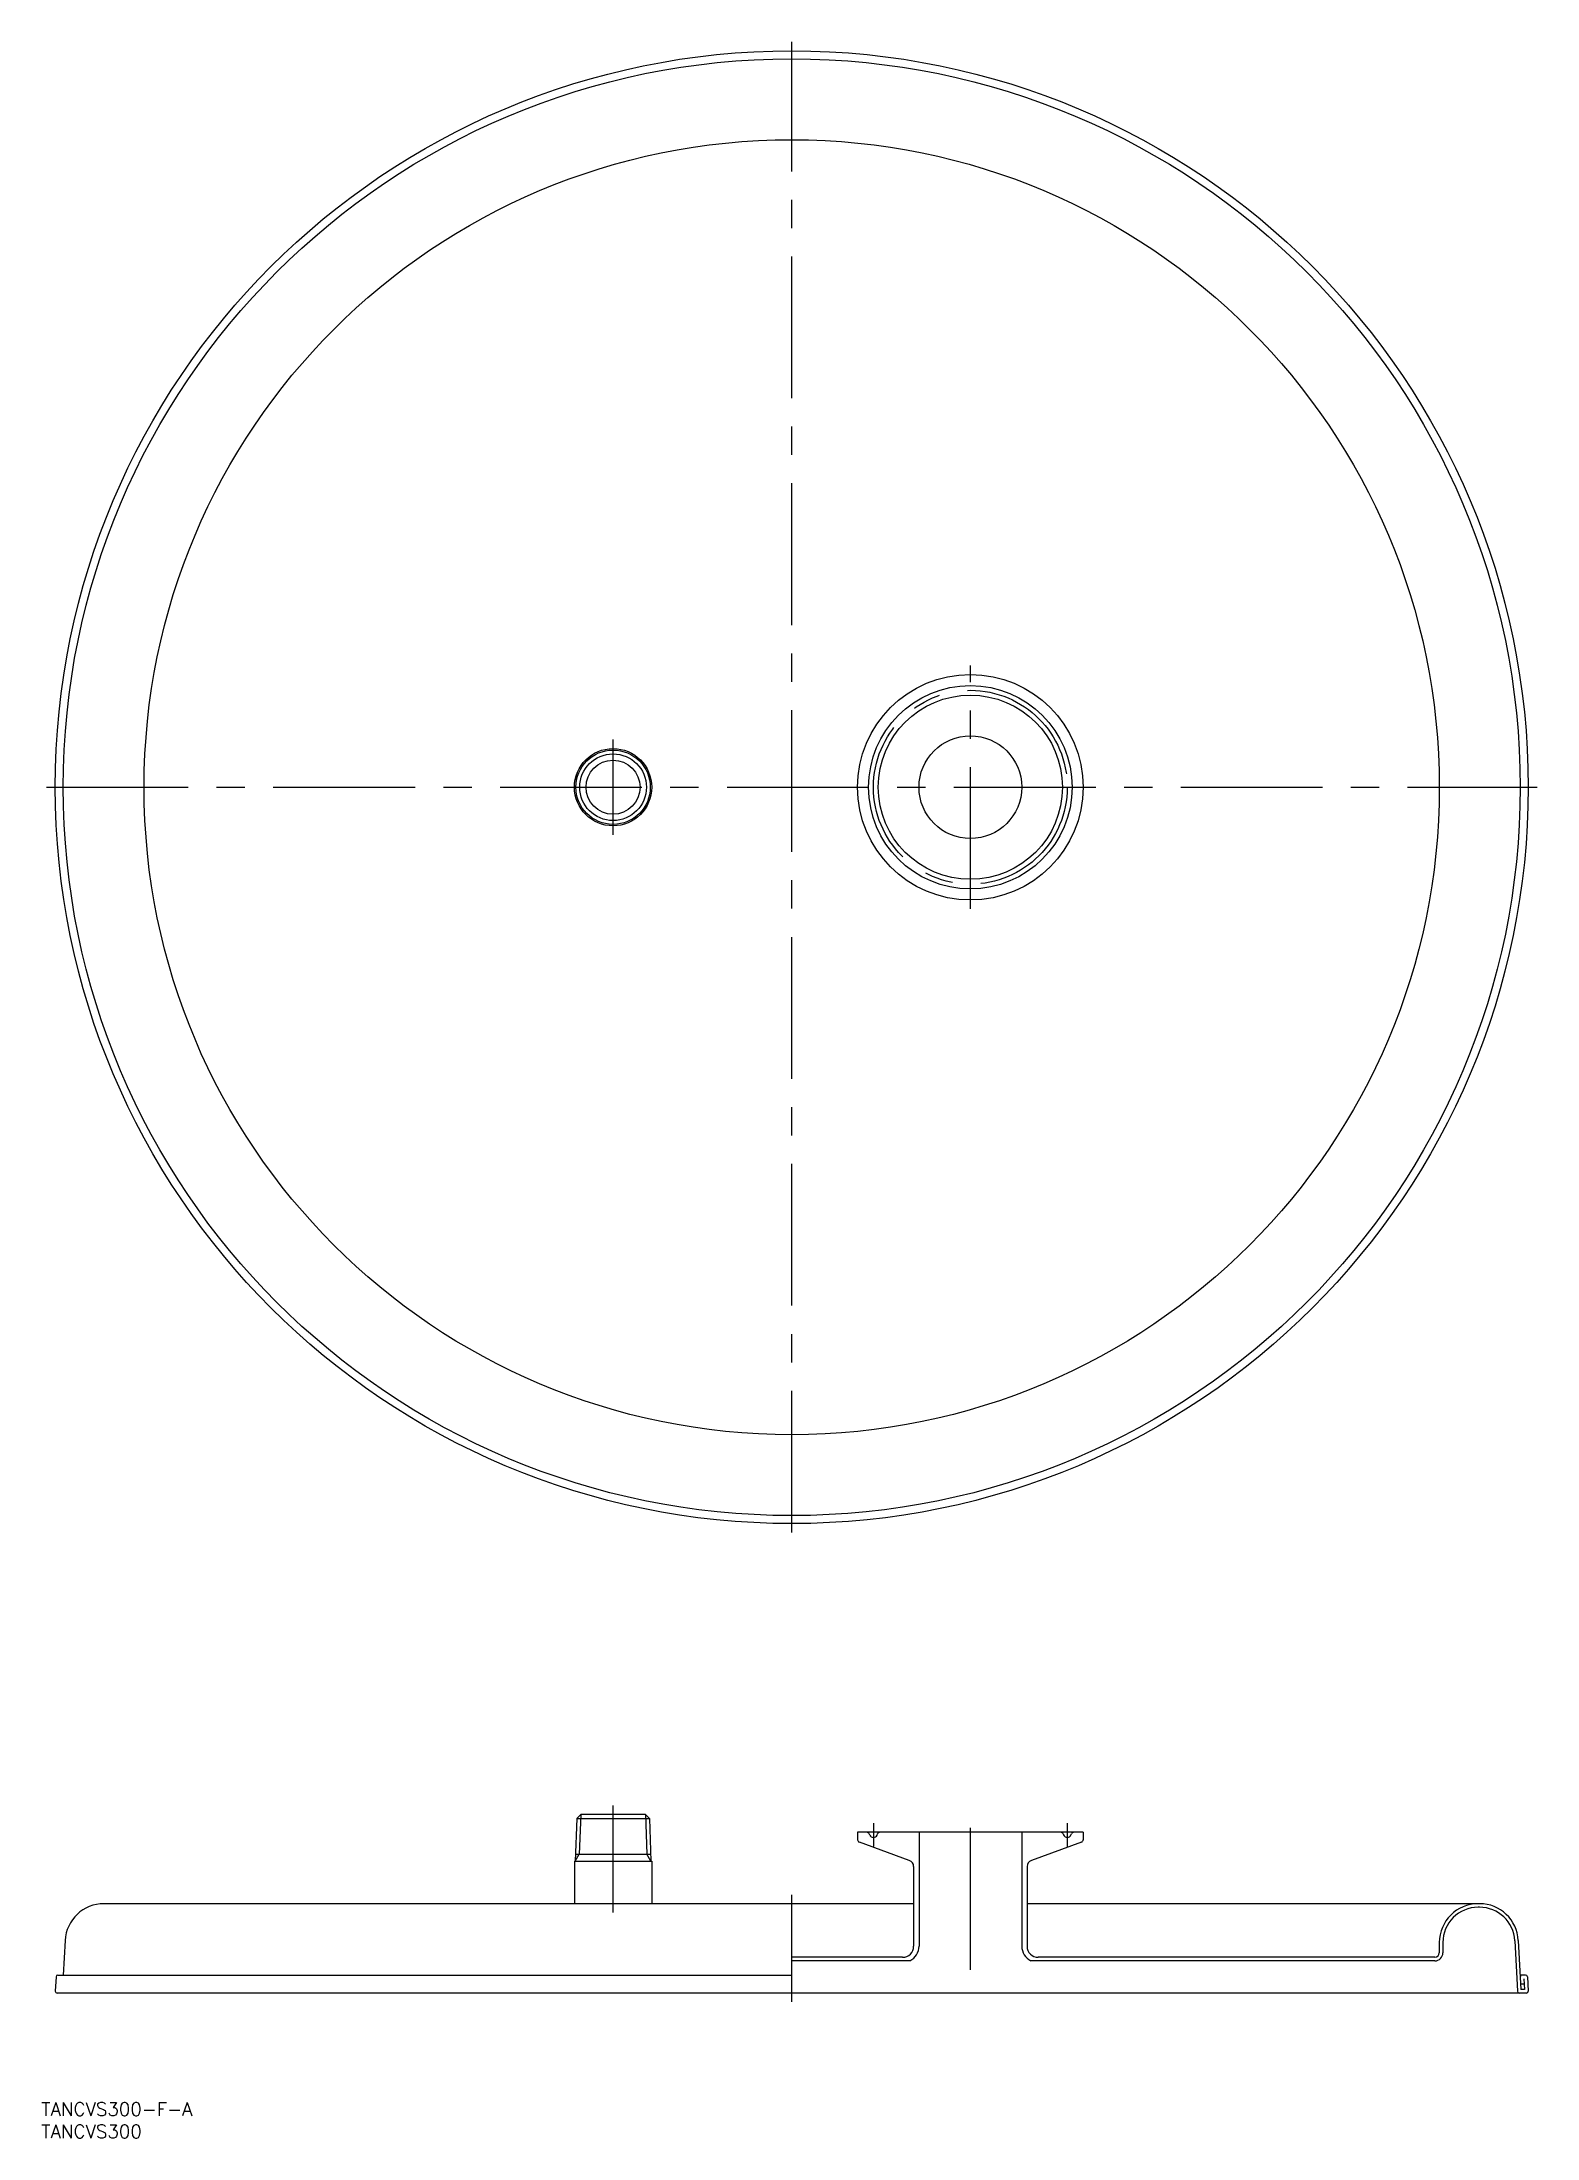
# Model space of a CAD drawing. Extents: x -168 to 167, y -302 to 167.
import ezdxf

# ---------------------------------------------------------------- set-up
doc = ezdxf.new("R2010")
doc.units = 0
doc.linetypes.add('CENTER', pattern=[50.8, 31.75, -6.35, 6.35, -6.35])
doc.layers.get('0').update_dxf_attribs({"linetype": 'CONTINUOUS'})
doc.layers.add('CENTER', color=1, linetype='CENTER')
doc.styles.get("Standard").update_dxf_attribs({"font": 'txt.shx', "height": 3, "bigfont": 'bigfont.shx'})

msp = doc.modelspace()

# ---------------------------------------------------------------- linework, layer by layer
at = {"color": 7, "linetype": 'CONTINUOUS'}
for p, q in [((-48.14, -230.89), (-48.48, -240.5)), ((-48.14, -230.89), (-47.25, -230)), ((-48.14, -230.89), (-31.86, -230.89)), ((-32.75, -230), (-47.25, -230)), ((-31.86, -230.89), (-32.75, -230)), ((-31.86, -230.89), (-31.52, -240.5)), ((65.25, -234), (14.75, -234)), ((14.75, -234), (14.75, -235.68)), ((17.49, -234.64), (17.37, -234.36)), ((19.11, -234.64), (19.23, -234.36)), ((28.5, -234), (28.5, -259.5)), ((51.5, -234), (51.5, -259.5)), ((60.9, -234.66), (60.77, -234.36)), ((62.5, -234.66), (62.63, -234.36)), ((65.25, -234), (65.25, -235.68)), ((-48.42, -238.92), (-31.58, -238.92)), ((26.33, -240.31), (15.14, -236.24)), ((64.86, -236.24), (53.67, -240.31)), ((-48.65, -240.5), (-31.35, -240.5)), ((-48.65, -240.5), (-48.65, -250)), ((-31.35, -240.5), (-31.35, -250)), ((27.3, -241.69), (27.3, -259.5)), ((27.3, -241.69), (27.3, -259.5)), ((52.7, -241.69), (52.7, -259.5)), ((52.7, -241.69), (52.7, -259.5)), ((27.3, -250), (-154, -250)), ((154, -250), (52.7, -250)), ((154, -250.8), (153.7, -250.8)), ((-162.69, -258.24), (-163.1, -266)), ((24.8, -262), (0, -262)), ((26.47, -262.8), (0, -262.8)), ((144, -262.8), (53.53, -262.8)), ((144, -262), (55.2, -262)), ((145, -258.7), (145, -261)), ((145.8, -258.7), (145.8, -261)), ((161.89, -258.29), (162.49, -269.62)), ((162.69, -258.24), (163.27, -269.2)), ((-164.72, -266.38), (-164.89, -269.58)), ((-164.32, -266), (0, -266)), ((164.32, -266), (163.1, -266)), ((163.94, -266.8), (164.07, -269.2)), ((164.72, -266.38), (164.89, -269.58)), ((164.49, -270), (-164.49, -270)), ((164, -268), (163.2, -268)), ((164.07, -269.2), (163.27, -269.2))]:
    msp.add_line(p, q, dxfattribs=at)
at = {"color": 3, "linetype": 'CONTINUOUS'}
for p, q in [((-47.25, -230), (-47.56, -238.92)), ((-32.75, -230), (-32.44, -238.92)), ((-48.48, -240.5), (-47.56, -238.92)), ((-31.52, -240.5), (-32.44, -238.92))]:
    msp.add_line(p, q, dxfattribs=at)
at = {"color": 7, "linetype": 'CONTINUOUS'}
for centre, radius in [((0, 0), 164.89), ((0, 0), 163.1), ((0, 0), 145), ((40, 0), 25.25), ((40, 0), 22.78), ((40, 0), 20.62), ((40, 0), 11.5), ((-40, 0), 8.65), ((-40, 0), 8.33), ((-40, 0), 6.05)]:
    msp.add_circle(centre, radius, dxfattribs=at)
at = {"color": 3, "linetype": 'CONTINUOUS'}
msp.add_circle((-40, 0), 7.47, dxfattribs=at)
at = {"color": 7, "linetype": 'CONTINUOUS'}
for centre, radius, start, end in [((16.83, -234.59), 0.588, 23, 90), ((18.3, -234.29), 0.882, 203, 337), ((19.77, -234.59), 0.588, 90, 157), ((60.23, -234.59), 0.588, 23, 90), ((61.7, -234.29), 0.882, 201.637, 338.363), ((63.17, -234.59), 0.588, 90, 157), ((15.34, -235.68), 0.588, 180, 250), ((64.66, -235.68), 0.588, 290, 0), ((25.83, -241.69), 1.47, 0, 70), ((54.17, -241.69), 1.47, 110, 180), ((-154, -258.7), 8.7, 90, 177), ((153.7, -258.7), 8.7, 90, 180), ((153.7, -258.7), 7.9, 90, 180), ((154, -258.7), 8.7, 3, 90), ((154, -258.7), 7.9, 3, 90), ((24.8, -259.5), 2.5, 270, 0), ((24.8, -259.5), 3.7, 296.888, 0), ((55.2, -259.5), 3.7, 180, 243.112), ((55.2, -259.5), 2.5, 180, 270), ((144, -261), 1.8, 270, 0), ((144, -261), 1, 270, 0), ((-164.32, -266.4), 0.4, 90, 177), ((163.52, -266.4), 0.4, 90, 183), ((164.32, -266.4), 0.4, 3, 90), ((-164.49, -269.6), 0.4, 177, 270), ((162.89, -269.6), 0.4, 183, 270), ((164.49, -269.6), 0.4, 270, 3)]:
    msp.add_arc(centre, radius, start, end, dxfattribs=at)
at = {"layer": 'CENTER', "color": 1, "linetype": 'CENTER'}
for p, q in [((0, -166.89), (0, 166.89)), ((40, -27.25), (40, 27.25)), ((-40, -10.65), (-40, 10.65)), ((-166.89, 0), (166.89, 0)), ((-40, -252), (-40, -228)), ((18.3, -232), (18.3, -237.18)), ((40, -264.8), (40, -232)), ((61.7, -232), (61.7, -237.18)), ((0, -272), (0, -248))]:
    msp.add_line(p, q, dxfattribs=at)
msp.add_circle((40, 0), 21.7, dxfattribs=at)

# ---------------------------------------------------------------- texts
at = {"color": 7, "linetype": 'CONTINUOUS'}
for s, p in [('TANCVS300-F-A', (-168.01, -297.49)), ('TANCVS300', (-168.01, -302.49))]:
    msp.add_text(s, height=3, dxfattribs=at).set_placement(p)

doc.saveas('drawing.dxf')
